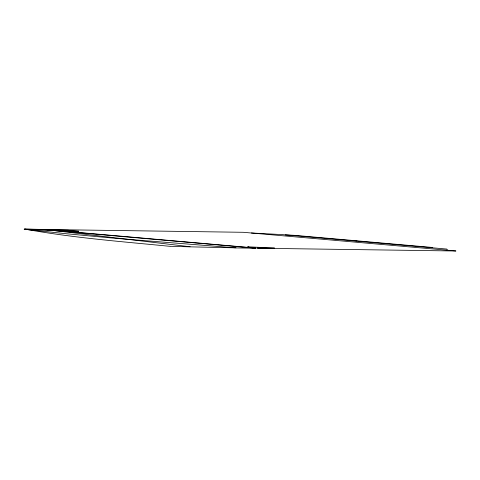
<?xml version="1.0" encoding="UTF-8"?>
<svg xmlns="http://www.w3.org/2000/svg" width="480" height="480" viewBox="0 0 480 480"><rect width="100%" height="100%" fill="white"/><g stroke="black" fill="none" stroke-linecap="round" stroke-linejoin="round"><path stroke-width="0.72" d="M78.594 231.234L77.91 231.336M274.428 248.118L273.408 248.178M30.666 229.422L67.848 230.214L78.606 231.186M248.256 246.834L274.446 248.052M77.754 231.342L77.43 231.342M455.82 250.998L258.642 248.238M45.63 229.506L243.3 232.296L455.808 250.956M190.626 246.864L170.238 246.288M254.976 248.22L236.808 247.932M24.276 229.2L42.702 229.53M45.93 229.608L46.662 229.674M24.834 229.002L45.63 229.548M260.238 247.992L273.138 248.178M253.542 248.034L255.888 248.07L59.862 230.802M260.172 247.992L259.806 247.986M235.62 247.848L190.848 246.858M258.594 248.238L257.856 248.214M77.166 231.336L55.836 230.682M259.662 247.98L257.49 247.878M169.866 246.276L168.696 246.204C120.576 241.476 72.204 237.786 24.594 229.032M35.838 229.896L55.89 230.682L255.006 248.166M35.706 229.89L30.678 229.494M285.342 234.876L294.666 235.35L432.564 247.47M347.508 240.336L356.832 240.816M257.568 248.196L256.728 248.142M251.4 232.992L282.318 234.612L446.784 249.066L447.492 250.224M236.532 247.914L116.004 238.38L66.51 233.766L24.198 229.254M46.704 229.68L189.858 246.708M249.594 247.29A13.362 0.492 2.7 0 1 247.698 247.002M247.674 246.9A13.362 0.492 2.7 0 1 248.178 246.828"/></g></svg>
